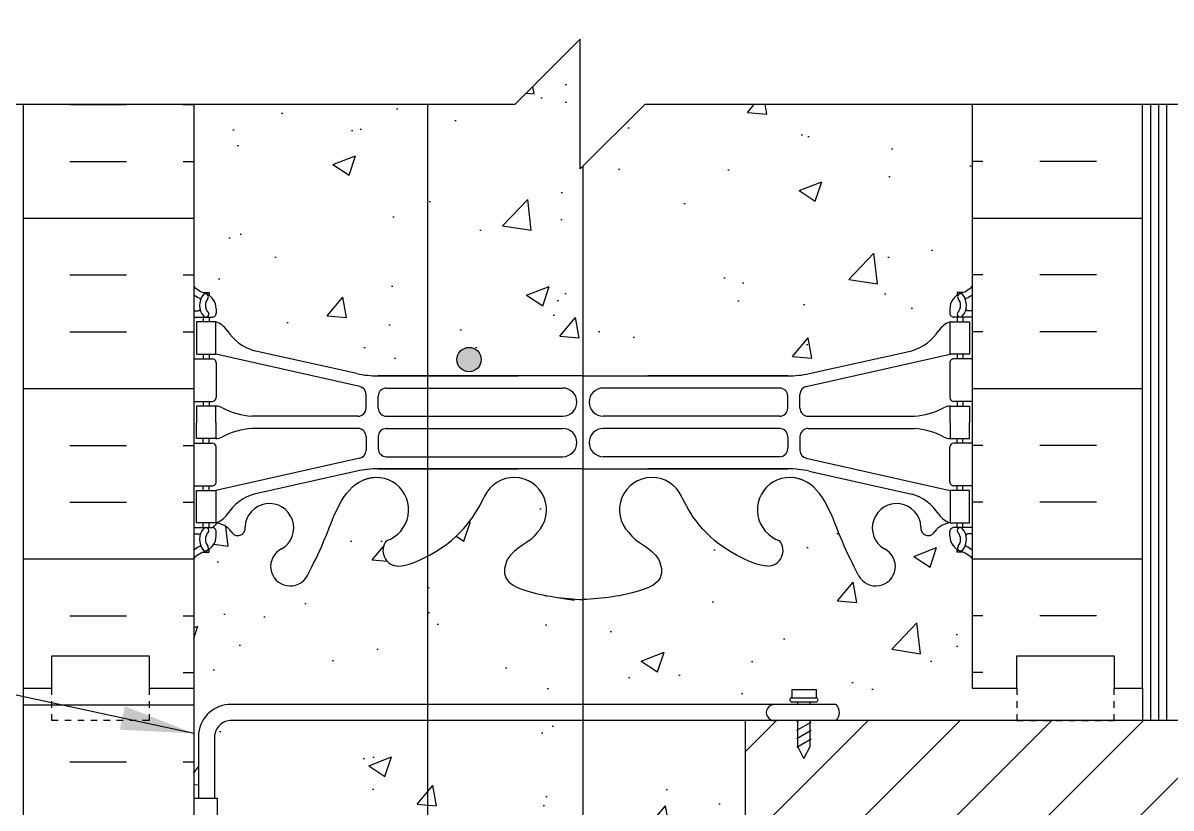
# Model space of a CAD drawing. Header units: inches. Extents: x 75 to 207, y 121 to 194.
# Drawn here: x 171.52 to 189.22, y 165.72 to 177.81 of the extents above; entities that cross this region are included whole.
import ezdxf

# ---------------------------------------------------------------- set-up
doc = ezdxf.new("R2010")
doc.units = ezdxf.units.IN
doc.header["$LTSCALE"] = 0.5
doc.header["$MEASUREMENT"] = 0
doc.linetypes.add('DASHED2', pattern=[0.375, 0.25, -0.125])
for name, color, linetype in [('HATCH', 12, 'Continuous'), ('line25', 2, 'Continuous'), ('LINE3', 3, 'Continuous'), ('LINE50', 5, 'Continuous'), ('LINE9', 9, 'Continuous'), ('TEXT', 4, 'Continuous'), ('Web_Edge', 9, 'Continuous')]:
    doc.layers.add(name, color=color, linetype=linetype)
doc.styles.add('DIM', font='romans.shx', dxfattribs={"width": 0.7})
doc.dimstyles.new('ext_12', dxfattribs={"dimscale": 12, "dimtxt": 0.09375, "dimasz": 0.09375, "dimexe": 0.09375, "dimexo": 0.0625, "dimgap": 0.0625, "dimtad": 1, "dimdec": 1, "dimzin": 3, "dimdsep": 46, "dimlunit": 4, "dimtxsty": 'DIM', "dimcen": 0.09, "dimdle": 0.09375, "dimclrt": 4, "dimadec": 0, "dimazin": 0, "dimtfac": 1, "dimtdec": 1, "dimtmove": 2, "dimatfit": 3, "dimfxl": 1, "dimfrac": 2, "dimtolj": 1, "dimtzin": 0, "dimarcsym": 0})
pattern_1 = [(49.99999999999999, (0, 0), (3.586300913003767, -0.3137606749129755), [0.375, -4.125]), (355, (0, 0), (-0.693756668065, 3.760960668500059), [0.3, -3.3]), (100.45144446, (0.298858405, -0.02614672), (2.89254423363556, 3.447199954843147), [0.3187009599999999, -3.505710559999999]), (46.18420000000001, (0, 1), (5.336206653357862, -0.8275964039653827), [0.5625, -6.1875]), (96.63563549, (0.444683725, 0.931033465), (4.673309728371142, 4.870593003872752), [0.47805171, -5.258568799999999]), (351.1841639899999, (0, 1), (4.673309725273866, 4.870593001349951), [0.45, -4.950000005]), (21, (0.5, 0.75), (2.984535260592308, -2.013094453326694), [0.375, -4.125]), (326.0000000000001, (0.5, 0.75), (1.216576659607909, 3.625750225234265), [0.3, -3.3]), (71.45144474, (0.74871127, 0.58224213), (4.201111883649856, 1.612655764031769), [0.31870095, -3.50571056]), (37.50000000000001, (0, 0), (0.06079927658645334, 1.664469269156557), [0, -3.26, 0, -3.35, 0, -3.3125]), (7.499999999999999, (0, 0), (1.315347687210743, 1.972058559411801), [0, -1.91, 0, -3.185, 0, -1.2625]), (327.5, (-1.115, 0), (2.669112180862045, -0.1127743586718988), [0, -1.25, 0, -3.9, 0, -5.175]), (317.5, (-1.615, 0), (2.915930846711931, 0.5005249116615886), [0, -1.625, 0, -2.59, 0, -3.675])]

msp = doc.modelspace()

# ---------------------------------------------------------------- hatches: boundary and pattern name
at = {"layer": 'HATCH'}
h = msp.add_hatch(dxfattribs=at)
h.set_pattern_fill('AR-CONC', color=256, scale=0.5)
h.set_pattern_definition(pattern_1)
h.paths.add_polyline_path([(186.1557117864341, 176.5625931271506), (181.1116768626965, 176.5625931271506), (180.1116768626965, 175.5625931271506), (180.1116768626965, 177.5625931271506), (179.1116768626965, 176.5625931271506), (174.1557117864341, 176.5625931271506), (174.1557117864341, 173.7549149354606, 0.08841615068712216), (174.3017147832945, 173.6576032430056), (174.391714783295, 173.6576032430125), (174.3917147832977, 173.6158771830883, -0.2490694201800401), (174.5017147833137, 173.4087540313187), (174.5017147833173, 173.3412540313088, -0.4142135623889389), (174.4392147833173, 173.2787540313054), (174.3917147833195, 173.2787540313054), (174.391714783324, 173.2087540313054), (174.4967147833087, 173.2087540313054, -0.1686720397607585), (174.6826958392047, 173.0591710823556, 0.1744501189767969), (175.0901288831846, 172.7633639973497), (176.6709244591714, 172.4104047846498, 0.05497433642748514), (176.9977949177765, 172.3743568683231), (180.1557117864341, 172.374356868323), (183.3136286550917, 172.3743568683231, 0.05497433642748694), (183.6404991136969, 172.4104047846498), (185.2212946896836, 172.7633639973497, 0.1744501189772202), (185.6287277336641, 173.0591710823566, -0.1686720397599204), (185.8147087895596, 173.2087540313054), (185.9197087895442, 173.2087540313054), (185.9197087895488, 173.2787540313054), (185.8722087895509, 173.2787540313054, -0.4142135623889389), (185.8097087895509, 173.3412540313088), (185.8097087895545, 173.4087540313189, -0.2490694201797435), (185.9197087895705, 173.6158771830883), (185.9197087895733, 173.6576032430125), (186.0097087895738, 173.6576032430056, 0.08841615068700273), (186.1557117864341, 173.7549149354604)])
h.paths.add_polyline_path([(182.6557117864341, 167.0625931271507), (174.7247802130131, 167.0625931271507, 0.3667450765850801), (174.4814486941575, 166.8516175954835), (174.4814486941559, 165.8675931271445), (174.5206643806755, 165.8675931271445), (174.5206643806755, 164.6675931271444), (174.1557117864341, 164.6675931271445), (174.1557117864341, 163.9175931271445), (174.5206643806755, 163.9175931271445), (174.5206643806755, 162.7175931271444), (174.1557117864341, 162.7175931271445), (174.1557117864341, 161.9675931271444), (174.5206643806755, 161.9675931271444), (174.5206643806755, 160.7675931271444), (174.1557117864341, 160.7675931271444), (174.1557117864341, 160.0175931271445), (174.5206643806755, 160.0175931271445), (174.5206643806755, 158.9375931271445), (174.1557117864341, 158.9375931271445), (174.1557117864341, 158.8291331118071, -0.4988713229757693), (174.2759967161834, 158.8151027121667, -0.5205670500005186), (174.4795668970407, 158.8151027121668, -0.5205670499996377), (174.6865001883193, 158.8151027121667, -0.5205670500002602), (174.8244555670414, 158.8151027121667, -0.5205670500006551), (174.9628934945246, 158.8151027121669, -0.5205670499996923), (175.36110670416, 158.8151027121667, -0.5205670500010662), (175.5213785123085, 158.815102712167, -0.5205670499993547), (175.7425130663147, 158.8151027121667, -0.5205670500001396), (176.0230582559855, 158.8151027121668, -0.5205670499998876), (176.2097039653114, 158.8151027121668, -0.5205670500000141), (176.4369246153472, 158.8151027121668, -0.5071244707114468), (176.655711786434, 158.8151027121667, -0.5071244707118763), (176.874498957521, 158.8151027121668, -0.5205670500000265), (177.1017196075568, 158.8151027121668, -0.5205670499995063), (177.2883653168826, 158.8151027121667, -0.520567050000357), (177.5689105065534, 158.8151027121668, -0.5205670499996035), (177.7900450605597, 158.8151027121667, -0.5205670500006979), (177.9503168687081, 158.8151027121669, -0.5205670499998579), (178.3485300783437, 158.8151027121668, -0.5205670500002035), (178.4869680058268, 158.8151027121668, -0.5205670499994733), (178.6249233845487, 158.8151027121667, -0.08692797627924682), (178.6557117864339, 158.8459597198479, -0.0869279762796055), (178.6865001883193, 158.8151027121667, -0.5205670500000887), (178.8244555670414, 158.8151027121668, -0.520567050000621), (178.9628934945246, 158.8151027121669, -0.5205670499997208), (179.3611067041601, 158.8151027121667, -0.5205670500010003), (179.5213785123085, 158.815102712167, -0.5205670499991597), (179.7425130663147, 158.8151027121667, -0.5205670500001546), (180.0230582559854, 158.8151027121667, -0.5205670500001337), (180.2097039653114, 158.8151027121668, -0.5205670499998996), (180.4369246153472, 158.8151027121667, -0.5071244707117144), (180.6557117864341, 158.8151027121668, -0.5071244707117998), (180.874498957521, 158.8151027121668, -0.5205670499997977), (181.1017196075567, 158.8151027121667, -0.5205670499998898), (181.2883653168826, 158.8151027121667, -0.5205670500003062), (181.5689105065534, 158.8151027121668, -0.5205670499996118), (181.7900450605597, 158.8151027121667, -0.5205670500006262), (181.9503168687081, 158.8151027121669, -0.5205670499998715), (182.3485300783437, 158.8151027121668, -0.5205670500002443), (182.4869680058268, 158.8151027121668, -0.5205670499999943), (182.6249233845488, 158.8151027121668, -0.0869279762790422), (182.6557117864341, 158.8459597198478), (182.6557117864341, 159.0651027121668)])
h.paths.add_polyline_path([(186.1557117864341, 165.5651027121668), (182.6557117864341, 165.5651027121668), (182.6557117864341, 160.5651027121668), (186.1557117864341, 160.5651027121668)])
h.paths.add_polyline_path([(186.1557117864341, 181.4952713188407, 0.08841615068700352), (186.0097087895738, 181.5925830112955), (185.9197087895733, 181.5925830112887), (185.9197087895705, 181.6343090712128, -0.2490694201797328), (185.8097087895545, 181.8414322229823), (185.8097087895509, 181.9089322229923, -0.4142135623889407), (185.8722087895509, 181.9714322229957), (185.9197087895488, 181.9714322229957), (185.9197087895442, 182.0414322229957), (185.8147087895596, 182.0414322229957, -0.1555286049743461), (185.6390158445135, 182.1754774059243, 0.180914148681859), (185.2212946896836, 182.4868222569515), (183.6404991136969, 182.8397814696513, 0.05497433642748613), (183.3136286550917, 182.8758293859781), (180.1557117864341, 182.8758293859781), (176.9977949177765, 182.8758293859781, 0.05497433642748491), (176.6709244591714, 182.8397814696513), (175.0901288831846, 182.4868222569515, 0.1809141486821696), (174.6724077283542, 182.1754774059235, -0.1555286049736931), (174.4967147833087, 182.0414322229957), (174.391714783324, 182.0414322229957), (174.3917147833195, 181.9714322229957), (174.4392147833173, 181.9714322229957, -0.4142135623886869), (174.5017147833173, 181.9089322229924), (174.5017147833137, 181.8414322229825, -0.2490694201800394), (174.3917147832977, 181.6343090712128), (174.391714783295, 181.5925830112887), (174.3017147832945, 181.5925830112955, 0.08841615068712216), (174.1557117864341, 181.4952713188405), (174.1557117864341, 179.0625931271507), (179.1116768626965, 179.0625931271507), (180.1116768626965, 180.0625931271507), (180.1116768626965, 178.0625931271507), (181.1116768626965, 179.0625931271507), (186.1557117864341, 179.0625931271507)])
h = msp.add_hatch(dxfattribs=at)
h.set_pattern_fill('INSUL', color=256, scale=7, style=0)
h.set_pattern_definition([(0, (-2752.00586992505, -229.4469209355609), (0, 2.625), []), (0, (-2752.00586992505, -228.5719209355609), (0, 2.625), [0.875, -0.875]), (0, (-2752.00586992505, -227.6969209355609), (0, 2.625), [0.875, -0.875])])
h.paths.add_polyline_path([(174.1557117864341, 176.5625931271506), (171.5307117864341, 176.5625931271507), (171.5307117864341, 167.5625931271507), (171.9682117864341, 167.5625931271507), (171.9682117864341, 168.0625931271507), (173.4682117864341, 168.0625931271507), (173.4682117864341, 167.5625931271507), (174.1557117864341, 167.5625931271507)])
h = msp.add_hatch(dxfattribs=at)
h.set_pattern_fill('INSUL', color=256, scale=7, style=0)
h.set_pattern_definition([(180, (3112.317293497918, -229.4469209355609), (0, 2.625), []), (180, (3112.317293497918, -228.5719209355609), (0, 2.625), [0.875, -0.875]), (180, (3112.317293497918, -227.6969209355609), (0, 2.625), [0.875, -0.875])])
h.paths.add_polyline_path([(188.7807117864341, 176.5625931271507), (186.1557117864341, 176.5625931271507), (186.1557117864341, 167.5625931271507), (186.8432117864341, 167.5625931271507), (186.8432117864341, 168.0625931271507), (188.3432117864341, 168.0625931271507), (188.3432117864341, 167.5625931271507), (188.7807117864341, 167.5625931271507)])
h = msp.add_hatch(dxfattribs=at)
h.set_pattern_fill('AR-CONC', color=256, scale=0.5)
h.set_pattern_definition(pattern_1)
edge = h.paths.add_edge_path()
edge.add_arc((185.8097087895445, 169.2016472501227), 0.5000000000000007, 46.21088882963746, 66.42182151813935)
edge.add_line((186.0097087895738, 169.6599048196055), (185.9197087895733, 169.6599048195986))
edge.add_line((185.9197087895733, 169.6599048195986), (185.9197087895705, 169.7016308795228))
edge.add_arc((186.0597087895546, 169.9087540313057), 0.2500000000000207, 180.0000000030875, 235.9442022618502, ccw=False)
edge.add_line((185.8097087895545, 169.9087540312923), (185.8097087895509, 169.9762540313023))
edge.add_arc((185.8722087895509, 169.9762540313057), 0.06250000000000357, 89.99999999997402, 180.0000000031006, ccw=False)
edge.add_line((185.8722087895509, 170.0387540313057), (185.9197087895488, 170.0387540313057))
edge.add_line((185.9197087895488, 170.0387540313057), (185.9197087895442, 170.1087540313057))
edge.add_line((185.9197087895442, 170.1087540313057), (185.8147087895587, 170.1087540313057))
edge.add_arc((185.8522444716282, 169.7592026819732), 0.3515609097278026, 96.12907536970158, 141.5331406383023)
edge.add_arc((185.4750180456465, 170.0275018029149), 0.1133920476497554, 167.815572305131, 334.05694405524616, ccw=False)
edge.add_arc((184.9896684706672, 170.0323069146274), 0.3749999999999988, 2.92370731510168, 239.8675290209371)
edge.add_arc((184.6697049191957, 169.4386159573647), 0.29984379888323, -152.40303141637025, 63.942515027820605, ccw=False)
edge.add_spline(control_points=[(184.4039749219685, 169.2997135732874), (184.3179698646263, 169.4663277583386), (184.0649641842443, 169.9564656240975), (183.8705786089553, 170.63734923771), (183.5448737111278, 170.7678651988496)], knot_values=[0, 0, 0, 0, 0.5792108788750416, 1.703895643152458, 1.703895643152458, 1.703895643152458, 1.703895643153065], degree=3, periodic=0)
edge.add_spline(control_points=[(183.5448737111277, 170.7678651988497), (183.4952295302249, 170.7877585379696), (183.4409993956125, 170.8002428728062), (183.3842455482756, 170.8086499317756)], knot_values=[1.703895643152458, 1.703895643152458, 1.703895643152458, 1.703895643153065, 1.875320924960458, 1.875320924960458, 1.875320924960458, 1.875320924960458], degree=3, periodic=0)
edge.add_arc((183.3432117864341, 170.3103365460541), 0.5000000000000043, 85.29258300208703, 251.7936654899896)
edge.add_arc((182.996878688308, 169.6855876952831), 0.2420270174843601, -90, 38.232708347058576, ccw=False)
edge.add_spline(control_points=[(182.996878688308, 169.4435606777988), (182.8759041269077, 169.4415818907756), (182.0565848828859, 169.7929967968782), (181.8114950231916, 170.2402287764147), (181.6720309934754, 170.5202130033343)], knot_values=[0.038125052948749, 0.038125052948749, 0.038125052948749, 0.038125052948749, 0.3206625196127232, 1.237397781296024, 1.237397781296024, 1.237397781296024, 1.237397781296024], degree=3, periodic=0)
edge.add_arc((181.2182117864341, 170.3103365460541), 0.4999999999999994, 24.81898893860657, 224.1875067117507)
edge.add_spline(control_points=[(180.8596804830492, 169.9618321637387), (180.9673088562498, 169.7988637368695), (181.3272921677034, 169.7081988355843), (181.4039594142892, 169.2126333406376), (180.855799999933, 168.9767806521565), (180.4520064265394, 168.9483008241483), (180.1557117864341, 168.9274029670599)], knot_values=[0.2294066276059699, 0.2294066276059699, 0.2294066276059699, 0.2294066276059699, 0.8444317149509691, 1.128849112252439, 1.464330773214601, 2.389004302115073, 2.389004302115073, 2.389004302115073, 2.389004302115073], degree=3, periodic=0)
edge.add_spline(control_points=[(180.1557117864341, 168.9274029670599), (179.8594171463288, 168.9483008241483), (179.4556235729353, 168.9767806521565), (178.907464158579, 169.2126333406376), (178.9841314051648, 169.7081988355843), (179.3441147166184, 169.7988637368695), (179.4517430898191, 169.9618321637387)], knot_values=[0.2294066276059699, 0.2294066276059699, 0.2294066276059699, 0.2294066276059699, 1.154080156506442, 1.489561817468604, 1.773979214770074, 2.389004302115073, 2.389004302115073, 2.389004302115073, 2.389004302115073], degree=3, periodic=0)
edge.add_arc((179.0932117864341, 170.3103365460541), 0.4999999999999995, 315.8124932882492, 515.1810110613002)
edge.add_spline(control_points=[(178.6393925793928, 170.5202130033343), (178.4999285496767, 170.2402287764147), (178.2548386899824, 169.7929967968782), (177.4355194459606, 169.4415818907756), (177.3145448845602, 169.4435606777988)], knot_values=[0.03812505294874891, 0.03812505294874891, 0.03812505294874891, 0.03812505294874891, 0.9548603146320483, 1.237397781296023, 1.237397781296023, 1.237397781296023, 1.237397781296023], degree=3, periodic=0)
edge.add_arc((177.3145448845602, 169.6855876952831), 0.2420270174843636, 141.7672916529414, 270, ccw=False)
edge.add_arc((176.9682117864341, 170.3103365460541), 0.5000000000000043, 288.2063345100104, 454.707416997913)
edge.add_spline(control_points=[(176.9271780245927, 170.8086499317756), (176.8704241772557, 170.8002428728062), (176.8161940426434, 170.7877585379696), (176.7665498617407, 170.7678651988497)], knot_values=[1.703895643152458, 1.703895643152458, 1.703895643152458, 1.703895643152458, 1.875320924959852, 1.875320924960458, 1.875320924960458, 1.875320924960458], degree=3, periodic=0)
edge.add_spline(control_points=[(176.7665498617405, 170.7678651988496), (176.440844963913, 170.63734923771), (176.2464593886239, 169.9564656240975), (175.993453708242, 169.4663277583386), (175.9074486508998, 169.2997135732874)], knot_values=[0, 6.064038160502605e-13, 6.064038160502605e-13, 6.064038160502605e-13, 1.124684764278023, 1.703895643153065, 1.703895643153065, 1.703895643153065, 1.703895643153065], degree=3, periodic=0)
edge.add_arc((175.6417186536726, 169.4386159573647), 0.29984379888323, 116.0574849721965, 333.03103832100624, ccw=False)
edge.add_arc((175.3217551022011, 170.0323069146274), 0.3749999999999987, 300.1324709790495, 537.0762926849027)
edge.add_arc((174.8364055272217, 170.0275018029149), 0.1133920476497555, -154.05694405527822, 12.184427694868987, ccw=False)
edge.add_arc((174.4591791012401, 169.7592026819732), 0.3515609097278026, 38.46685936170421, 83.87092463029843)
edge.add_line((174.4967147833096, 170.1087540313057), (174.391714783324, 170.1087540313057))
edge.add_line((174.391714783324, 170.1087540313057), (174.3917147833195, 170.0387540313057))
edge.add_line((174.3917147833195, 170.0387540313057), (174.4392147833173, 170.0387540313057))
edge.add_arc((174.4392147833173, 169.9762540313057), 0.06250000000000357, -3.048512553505134e-09, 90.00000000002609, ccw=False)
edge.add_line((174.5017147833173, 169.9762540313024), (174.5017147833137, 169.9087540312925))
edge.add_arc((174.2517147833137, 169.9087540313057), 0.2500000000000007, 304.05579773812997, 359.99999999696456, ccw=False)
edge.add_line((174.3917147832977, 169.7016308795228), (174.391714783295, 169.6599048195986))
edge.add_line((174.391714783295, 169.6599048195986), (174.3017147832945, 169.6599048196055))
edge.add_arc((174.5017147833238, 169.2016472501227), 0.5000000000000004, 113.5781784818607, 133.7891111703902)
edge.add_line((174.1557117864341, 169.5625931271505), (174.1557117864341, 167.5625931271507))
edge.add_line((174.1557117864341, 167.5625931271507), (174.1557117864341, 165.8675931271445))
edge.add_line((174.1557117864341, 165.8675931271445), (174.2316772077803, 165.8675931271445))
edge.add_line((174.2316772077803, 165.8675931271445), (174.2316512090952, 166.8693488522507))
edge.add_arc((174.7275870932066, 166.8135431376997), 0.4990658062078709, 90.4561614588759, 173.5797384080172, ccw=False)
edge.add_line((174.7236138130948, 167.3125931271507), (183.4669624515863, 167.3125931271507))
edge.add_line((183.4669624515863, 167.3125931271507), (183.4669624515863, 167.3526331316597))
edge.add_line((183.4669624515863, 167.3526331316597), (183.3732124515863, 167.3526331316597))
edge.add_arc((183.3732124515862, 167.3838831316597), 0.03125, 90.00000000020839, 270.00000000020844, ccw=False)
edge.add_line((183.3732124515861, 167.4151331316597), (183.3732124515861, 167.5401331316597))
edge.add_line((183.3732124515861, 167.5401331316597), (183.7482124515863, 167.5401331316597))
edge.add_line((183.7482124515863, 167.5401331316597), (183.7482124515861, 167.4151331316597))
edge.add_arc((183.7482124515861, 167.3838831316597), 0.03125, -90, 90, ccw=False)
edge.add_line((183.7482124515861, 167.3526331316597), (183.6544624515863, 167.3526331316597))
edge.add_line((183.6544624515863, 167.3526331316597), (183.6544624515861, 167.3125931271507))
edge.add_line((183.6544624515861, 167.3125931271507), (184.0572764194518, 167.3125931271507))
edge.add_arc((183.9204682994317, 167.1866041450777), 0.1859830242447509, -40.79035274893948, 42.64251175022599, ccw=False)
edge.add_line((184.0612769891772, 167.0651027121668), (186.8432117864341, 167.0651027121668))
edge.add_line((186.8432117864341, 167.0651027121668), (186.8432117864341, 167.5625931271507))
edge.add_line((186.8432117864341, 167.5625931271507), (186.1557117864341, 167.5625931271507))
edge.add_line((186.1557117864341, 167.5625931271507), (186.1557117864341, 169.5625931271507))
h = msp.add_hatch(dxfattribs=at)
h.set_pattern_fill('INSUL', color=256, scale=7, style=0)
h.set_pattern_definition([(0, (-2752.00586992505, -247.446920935561), (0, 2.625), []), (0, (-2752.00586992505, -246.571920935561), (0, 2.625), [0.875, -0.875]), (0, (-2752.00586992505, -245.696920935561), (0, 2.625), [0.875, -0.875])])
h.paths.add_polyline_path([(171.5307117864341, 149.5625931271507), (171.9682117864341, 149.5625931271507), (171.9682117864341, 150.0625931271507), (173.4682117864341, 150.0625931271507), (173.4682117864341, 149.5625931271507), (174.1557117864341, 149.5625931271507), (174.1557117864341, 167.5625931271507), (173.4682117864341, 167.5625931271507), (173.4682117864341, 168.0625931271507), (171.9682117864341, 168.0625931271507), (171.9682117864341, 167.5625931271507), (171.5307117864341, 167.5625931271507)])
h = msp.add_hatch(dxfattribs=at)
h.set_pattern_fill('ANSI31', color=256, scale=8, style=0)
h.set_pattern_definition([(45, (81.97757166339785, 12.16398284268392), (-0.7071067811865475, 0.7071067811865476), [])])
h.paths.add_polyline_path([(205.1292152594237, 165.5651027121667), (206.090369811663, 166.526257264406), (206.090369811663, 167.0651027121667), (182.6557117864341, 167.0651027121668), (182.6557117864341, 165.5651027121668)])
at = {"layer": 'LINE3'}
h = msp.add_hatch(color=256, dxfattribs=at)
h.paths.add_polyline_path([(178.5841073302634, 172.6606911530089, 0.8313954898624936), (178.2154106586406, 172.6606911530089)])
h.paths.add_polyline_path([(178.587258994452, 172.6264575279662, 0.04593457776007547), (178.5841073302634, 172.6606911530089), (178.2154106586406, 172.6606911530089, 0.04593457776007547), (178.212258994452, 172.6264575279662, 1)])

# ---------------------------------------------------------------- linework, layer by layer
at = {"layer": 'HATCH'}
for p, q in [((188.9057117864323, 167.0625931271507), (188.9057117864323, 176.5625931271506)), ((189.0307117864341, 167.0625931271507), (189.0307117864341, 176.5625931271506)), ((189.1557117864341, 167.0625931271507), (189.1557117864341, 176.5625931271506))]:
    msp.add_line(p, q, dxfattribs=at)
at = {"layer": 'line25'}
for p, q in [((174.1557117864341, 176.5625931271506), (174.1557117864341, 167.5625931271507)), ((186.1557117864341, 176.5625931271506), (186.1557117864341, 167.5625931271507)), ((174.1557117864341, 167.5625931271507), (174.1557117864341, 140.5651027121667)), ((188.7807117864341, 167.5625931271507), (188.7807117864341, 167.0625931271507)), ((174.1557117864336, 165.8675931271445), (174.5206643806755, 165.8675931271445)), ((174.5206643806755, 164.6675931271445), (174.5206643806755, 165.8675931271445))]:
    msp.add_line(p, q, dxfattribs=at)
msp.add_lwpolyline([(206.090369811663, 167.0651027121667), (182.6557117864341, 167.0651027121668), (182.6557117864341, 159.0651027121668)], dxfattribs=at)
at = {"layer": 'LINE3'}
for p, q in [((177.7602829217413, 176.5625931271506), (177.7602829217412, 141.0651027121667)), ((180.1557076725531, 158.8566806530369), (180.1557076725531, 175.6066239370072))]:
    msp.add_line(p, q, dxfattribs=at)
msp.add_circle((178.399758994452, 172.6264575279662), 0.1875, dxfattribs=at)
at = {"layer": 'LINE50'}
for p, q in [((171.5307117864341, 167.5625931271507), (171.5307117864341, 176.5625931271506)), ((171.5307117864341, 149.5625931271507), (171.5307117864341, 167.5625931271507)), ((183.5877983578022, 167.5625931271506), (183.5877983578022, 167.5625931271506))]:
    msp.add_line(p, q, dxfattribs=at)
for points in [[(186.1557117864341, 167.5625931271507), (186.8432117864341, 167.5625931271507), (186.8432117864341, 168.0625931271507), (188.3432117864341, 168.0625931271507), (188.3432117864341, 167.5625931271507), (188.7807117864341, 167.5625931271507), (188.7807117864341, 176.5625931271507)], [(171.5307117864341, 167.5625931271507), (171.9682117864341, 167.5625931271507), (171.9682117864341, 168.0625931271507), (173.4682117864341, 168.0625931271507), (173.4682117864341, 167.5625931271507), (174.1557117864341, 167.5625931271507)]]:
    msp.add_lwpolyline(points, dxfattribs=at)
at = {"layer": 'LINE9'}
for p, q in [((179.1116768626965, 176.5625931271506), (180.1116768626965, 177.5625931271506)), ((180.1116768626965, 175.5625931271506), (180.1116768626965, 177.5625931271506)), ((170.218211786434, 176.5625931271506), (179.1116768626965, 176.5625931271506)), ((181.1116768626965, 176.5625931271506), (180.1116768626965, 175.5625931271506)), ((181.1116768626965, 176.5625931271506), (190.005141938959, 176.5625931271506)), ((183.3732124515861, 167.5401331316597), (183.3732124515861, 167.4151331316597)), ((183.3732124515861, 167.5401331316597), (183.7482124515863, 167.5401331316597)), ((183.3732124515863, 167.4151331316597), (183.7482124515861, 167.4151331316597)), ((183.7482124515863, 167.5401331316597), (183.7482124515861, 167.4151331316597)), ((184.0572764194518, 167.3125931271507), (174.7236138130983, 167.3125931271507)), ((183.3732124515861, 167.3526331316597), (183.7482124515861, 167.3526331316597)), ((183.3732124515863, 167.3526331316597), (183.7482124515861, 167.3526331316597)), ((183.4669624515863, 167.3125931271507), (183.4669624515863, 167.3526331316597)), ((183.6544624515861, 167.3125931271507), (183.6544624515863, 167.3526331316597)), ((184.0590718806984, 167.0625931271507), (174.7247802130072, 167.0625931271507)), ((183.4529591238515, 167.047697927729), (183.4787583660388, 167.0625931271507)), ((183.4529591238515, 166.9144699525218), (183.671395654283, 167.0405843421672)), ((183.4669624515863, 166.6648071114947), (183.4669624515863, 167.0625931271507)), ((183.6544624515863, 166.6648071114947), (183.6544624515863, 167.0625931271507)), ((174.2316512090952, 166.869348852251), (174.2316772077803, 165.8675931271445)), ((174.4814486941559, 165.8675931271445), (174.4814486941575, 166.8516175954838)), ((183.4529591238515, 166.7894699525219), (183.671395654283, 166.9155843421673)), ((183.4529591238515, 166.6567222864575), (183.671395654283, 166.7828366761029)), ((183.5607124515863, 166.4773071114947), (183.4669624515863, 166.6648071114947)), ((183.5607124515863, 166.4773071114947), (183.6544624515863, 166.6648071114947))]:
    msp.add_line(p, q, dxfattribs=at)
at = {"layer": 'LINE9', "linetype": 'DASHED2', "ltscale": 0.15}
for points in [[(173.4682117864341, 167.5625931271507), (173.4682117864341, 167.5625931271507), (173.4682117864341, 167.0625931271507), (171.9682117864341, 167.0625931271507), (171.9682117864341, 167.5625931271507), (171.9682117864341, 167.5625931271507)], [(186.8432117864341, 167.5625931271507), (186.8432117864341, 167.5625931271507), (186.8432117864341, 167.0625931271507), (188.3432117864341, 167.0625931271507), (188.3432117864341, 167.5625931271507), (188.3432117864341, 167.5625931271507)]]:
    msp.add_lwpolyline(points, dxfattribs=at)
at = {"layer": 'LINE9'}
for centre, radius, start, end in [((183.3732124515863, 167.3838831316597), 0.03125, 90, 270), ((183.7482124515861, 167.3838831316597), 0.03125, 270, 90), ((174.7275870932066, 166.8135431376997), 0.4990658062078668, 89.35428393050557, 173.5797384103805), ((183.1051281428594, 167.1875931271507), 0.1250069752282904, 89.39472638956298, 270.6052736104371), ((183.9204682994317, 167.1866041450776), 0.1859830242447484, 318.1804529144624, 42.64251175023278), ((174.7275870932066, 166.8135431376997), 0.2490658062078668, 89.35428393191265, 171.2067699345053)]:
    msp.add_arc(centre, radius, start, end, dxfattribs=at)
at = {"layer": 'Web_Edge'}
for p, q in [((174.3017147832943, 173.6576032430056), (174.391714783295, 173.6576032430125)), ((174.391714783295, 173.6576032430125), (174.3917147832977, 173.6158771830883)), ((186.0097087895739, 173.6576032430056), (185.9197087895733, 173.6576032430125)), ((185.9197087895733, 173.6576032430125), (185.9197087895705, 173.6158771830883)), ((174.5017147833138, 173.4087540313245), (174.5017147833173, 173.3412540313083)), ((185.8097087895545, 173.4087540313245), (185.8097087895509, 173.3412540313083)), ((174.1557117864345, 173.3787540313054), (174.2335903197032, 173.3787540313055)), ((174.1557117864345, 173.2787540313055), (174.4392147833173, 173.2787540313054)), ((174.3017147832943, 173.2787540313054), (174.3017147832943, 173.2087540313054)), ((174.3917147833195, 173.2787540313054), (174.391714783324, 173.2087540313054)), ((186.1557117864337, 173.2787540313055), (185.8722087895509, 173.2787540313054)), ((185.9197087895488, 173.2787540313054), (185.9197087895442, 173.2087540313054)), ((186.0097087895739, 173.2787540313054), (186.0097087895739, 173.2087540313054)), ((186.1557117864337, 173.3787540313054), (186.0778332531651, 173.3787540313055)), ((174.3017147832943, 172.7087540313054), (174.3017147832943, 172.6387540313055)), ((174.3917147833577, 172.7087540313054), (174.3917147833622, 172.6387540313055)), ((176.71427807474, 172.2121241818516), (174.4967147833096, 172.7087540313054)), ((176.6709244591712, 172.4104047846498), (175.0901288831847, 172.7633639973496)), ((183.5971454981282, 172.2121241818516), (185.8147087895588, 172.7087540313054)), ((183.640499113697, 172.4104047846498), (185.2212946896835, 172.7633639973496)), ((185.9197087895105, 172.7087540313054), (185.919708789506, 172.6387540313055)), ((186.0097087895739, 172.7087540313054), (186.0097087895739, 172.6387540313055)), ((174.1557117864345, 172.6387540313054), (174.4392147833173, 172.6387540313055)), ((174.5017147833173, 172.5762540313056), (174.5017147833173, 172.0412540313055)), ((185.8097087895509, 172.5762540313056), (185.8097087895509, 172.0412540313055)), ((186.1557117864337, 172.6387540313054), (185.8722087895509, 172.6387540313055)), ((176.9977949177765, 172.3743568683231), (179.1557159003169, 172.374356868323)), ((180.1557117864341, 172.374356868323), (176.9977949177765, 172.3743568683229)), ((180.1557117864341, 172.374356868323), (183.3136286550917, 172.3743568683229)), ((183.3136286550917, 172.3743568683231), (181.1557076725513, 172.374356868323)), ((177.1244605369849, 172.1877233532715), (179.8437416144681, 172.1877233532716)), ((183.1869630358835, 172.1877233532715), (180.4676819584001, 172.1877233532716)), ((176.8119606269853, 171.877857818323), (176.8119606269857, 172.0901456712516)), ((176.9994605369839, 171.8787250532713), (176.9994605369849, 172.0627233532715)), ((183.3119630358843, 171.8787250532713), (183.3119630358834, 172.0627233532715)), ((183.499462945883, 171.877857818323), (183.4994629458825, 172.0901456712516)), ((174.1557117864345, 171.9787540313054), (174.4392147833173, 171.9787540313055)), ((174.3017147832939, 171.9787540313056), (174.3017147832939, 171.9087540313056)), ((174.391714783405, 171.9787540313055), (174.3917147834095, 171.9087540313056)), ((186.1557117864337, 171.9787540313054), (185.8722087895509, 171.9787540313055)), ((185.9197087894633, 171.9787540313055), (185.9197087894587, 171.9087540313056)), ((186.0097087895744, 171.9787540313056), (186.0097087895744, 171.9087540313056)), ((176.6869606269853, 171.752857818323), (175.0494388831862, 171.752857818323)), ((177.1244605369839, 171.7537250532716), (179.8437416144681, 171.7537250532717)), ((183.1869630358843, 171.7537250532716), (180.4676819584001, 171.7537250532717)), ((183.624462945883, 171.752857818323), (185.261984689682, 171.752857818323)), ((176.6869606269853, 171.5646502442882), (175.0494388831862, 171.5646502442882)), ((177.1244605369839, 171.5637830093396), (179.8437416144681, 171.5637830093395)), ((183.1869630358843, 171.5637830093396), (180.4676819584001, 171.5637830093395)), ((183.624462945883, 171.5646502442882), (185.261984689682, 171.5646502442882)), ((174.1557117864345, 171.3387540313057), (174.4392147833173, 171.3387540313056)), ((174.3017147832939, 171.3387540313056), (174.3017147832939, 171.4087540313056)), ((174.391714783405, 171.3387540313056), (174.3917147834095, 171.4087540313056)), ((174.5017147833173, 170.7412540313056), (174.5017147833173, 171.2762540313056)), ((176.8119606269853, 171.4396502442882), (176.8119606269857, 171.2273623913595)), ((176.9994605369839, 171.4387830093398), (176.9994605369849, 171.2547847093396)), ((183.3119630358843, 171.4387830093398), (183.3119630358834, 171.2547847093396)), ((183.499462945883, 171.4396502442882), (183.4994629458825, 171.2273623913595)), ((185.8097087895509, 170.7412540313056), (185.8097087895509, 171.2762540313056)), ((186.1557117864337, 171.3387540313057), (185.8722087895509, 171.3387540313056)), ((185.9197087894633, 171.3387540313056), (185.9197087894587, 171.4087540313056)), ((186.0097087895744, 171.3387540313056), (186.0097087895744, 171.4087540313056)), ((176.71427807474, 171.1053838807595), (174.4967147833096, 170.6087540313057)), ((177.1244605369849, 171.1297847093396), (179.8437416144681, 171.1297847093395)), ((183.1869630358835, 171.1297847093396), (180.4676819584001, 171.1297847093395)), ((183.5971454981282, 171.1053838807595), (185.8147087895588, 170.6087540313057)), ((176.9977949177765, 170.943151194288), (179.1557159003169, 170.9431511942881)), ((180.1557117864341, 170.9431511942881), (176.9977949177765, 170.9431511942882)), ((180.1557117864341, 170.9431511942881), (183.3136286550917, 170.9431511942882)), ((183.3136286550917, 170.943151194288), (181.1557076725513, 170.9431511942881)), ((176.6709244591712, 170.9071032779613), (175.0901288831847, 170.5541440652615)), ((183.640499113697, 170.9071032779613), (185.2212946896835, 170.5541440652615)), ((174.1557117864345, 170.6787540313057), (174.4392147833173, 170.6787540313056)), ((174.3017147832943, 170.6087540313057), (174.3017147832943, 170.6787540313057)), ((174.3917147833577, 170.6087540313057), (174.3917147833622, 170.6787540313056)), ((186.1557117864337, 170.6787540313057), (185.8722087895509, 170.6787540313056)), ((185.9197087895105, 170.6087540313057), (185.919708789506, 170.6787540313056)), ((186.0097087895739, 170.6087540313057), (186.0097087895739, 170.6787540313057)), ((174.1557117864345, 170.0387540313056), (174.4392147833173, 170.0387540313057)), ((174.3017147832943, 170.0387540313058), (174.3017147832943, 170.1087540313057)), ((174.3917147833195, 170.0387540313058), (174.391714783324, 170.1087540313057)), ((186.1557117864337, 170.0387540313056), (185.8722087895509, 170.0387540313057)), ((185.9197087895488, 170.0387540313058), (185.9197087895442, 170.1087540313057)), ((186.0097087895739, 170.0387540313058), (186.0097087895739, 170.1087540313057)), ((174.1557117864345, 169.9387540313058), (174.2335903197032, 169.9387540313056)), ((174.5017147833138, 169.9087540312867), (174.5017147833173, 169.9762540313029)), ((185.8097087895545, 169.9087540312867), (185.8097087895509, 169.9762540313029)), ((186.1557117864337, 169.9387540313058), (186.0778332531651, 169.9387540313056)), ((174.391714783295, 169.6599048195986), (174.3917147832977, 169.7016308795228)), ((185.9197087895733, 169.6599048195986), (185.9197087895705, 169.7016308795228)), ((174.3017147832943, 169.6599048196055), (174.391714783295, 169.6599048195986)), ((186.0097087895739, 169.6599048196055), (185.9197087895733, 169.6599048195986))]:
    msp.add_line(p, q, dxfattribs=at)
for points in [[(174.1967147833093, 172.7087540313054), (174.4967147833096, 172.7087540313054), (174.4967147833096, 173.2087540313054), (174.1967147833093, 173.2087540313054)], [(186.1147087895589, 172.7087540313054), (185.8147087895588, 172.7087540313054), (185.8147087895588, 173.2087540313054), (186.1147087895589, 173.2087540313054)], [(174.1967147833093, 170.6087540313057), (174.4967147833096, 170.6087540313057), (174.4967147833096, 170.1087540313057), (174.1967147833093, 170.1087540313057)], [(186.1147087895589, 170.6087540313057), (185.8147087895588, 170.6087540313057), (185.8147087895588, 170.1087540313057), (186.1147087895589, 170.1087540313057)]]:
    msp.add_lwpolyline(points, close=True, dxfattribs=at)
for points in [[(174.4967147833945, 171.6587540313056), (174.4967147833945, 171.9087540313056), (174.1967147833944, 171.9087540313056), (174.1967147833944, 171.6587540313056)], [(185.8147087894737, 171.6587540313056), (185.8147087894737, 171.9087540313056), (186.1147087894739, 171.9087540313056), (186.1147087894739, 171.6587540313056)], [(174.4967147833945, 171.6587540313056), (174.4967147833945, 171.4087540313056), (174.1967147833944, 171.4087540313056), (174.1967147833944, 171.6587540313056)], [(185.8147087894737, 171.6587540313056), (185.8147087894737, 171.4087540313056), (186.1147087894739, 171.4087540313056), (186.1147087894739, 171.6587540313056)]]:
    msp.add_lwpolyline(points, dxfattribs=at)
for centre, radius, start, end in [((174.5017147833238, 174.1158608124884), 0.5000000000000028, 226.2108888296281, 250.5287793647056), ((185.8097087895445, 174.1158608124884), 0.5000000000000028, 289.4712206352945, 313.7891111703719), ((174.5017147833238, 174.1158608124884), 0.6000000000000033, 234.7832160478504, 245.0747707145219), ((174.4954221917688, 173.4633134376385), 0.2500000000000014, 140.1145119962631, 222.4608678427849), ((174.3376558207138, 173.5942101309774), 0.04500919725254076, 321.4480006459923, 139.187899202019), ((174.2517147833137, 173.4087540313054), 0.2500000000000014, 4.354459247735523e-09, 70.52877936470557), ((186.0597087895545, 173.4087540313054), 0.2500000000000014, 109.4712206352944, 179.9999999956455), ((185.9737677521544, 173.5942101309774), 0.04500919725254076, 40.81210079798102, 218.5519993540077), ((185.8160013810994, 173.4633134376385), 0.2500000000000014, 317.5391321572151, 39.88548800373687), ((185.8097087895445, 174.1158608124884), 0.6000000000000033, 294.9252292854781, 305.2167839521495), ((174.2337943155267, 173.3983364905118), 0.01958352171754361, 269.4031558122793, 15.49009993731258), ((174.2396325727646, 173.5528432037774), 0.02103171283708733, 343.4640040446183, 63.99572765968883), ((174.4954221917688, 173.4633134376385), 0.1600000000000009, 140.0000771989561, 222.460867842753), ((185.8160013810994, 173.4633134376385), 0.1600000000000009, 317.539132157247, 39.99992280104393), ((186.0717910001037, 173.5528432037774), 0.02103171283708733, 116.0042723403112, 196.5359959553817), ((186.0776292573416, 173.3983364905118), 0.01958352171754361, 164.5099000626874, 270.5968441877207), ((174.3441857822977, 173.3249207049885), 0.04500000000006074, 222.460867843022, 42.46086784271778), ((174.4392147833173, 173.3412540313054), 0.06250000000000035, 270, 2.598996619067276e-09), ((185.8722087895509, 173.3412540313054), 0.06250000000000035, 179.999999997401, 270), ((185.9672377905705, 173.3249207049885), 0.04500000000006074, 137.5391321572822, 317.539132156978), ((174.3743061321516, 172.8661501687851), 0.3638149041640676, 34.97751374817837, 70.33874127345678), ((175.2974250274697, 173.4773802201197), 0.7434990637615112, 212.7919165278144, 253.810711457501), ((185.0139985453985, 173.4773802201197), 0.7434990637615112, 286.189288542499, 327.2080834721856), ((185.9371174407167, 172.8661501687851), 0.3638149041640676, 109.6612587265432, 145.0224862518216), ((174.4392147833173, 172.5762540313056), 0.06250000000000035, 0, 90.00000000003257), ((185.8722087895509, 172.5762540313056), 0.06250000000000035, 89.99999999996743, 180), ((176.9977949177765, 173.8743568683231), 1.500000000000008, 257.4134795292131, 270), ((183.3136286550917, 173.8743568683231), 1.500000000000008, 270, 282.5865204707868), ((176.6869606269857, 172.0901456712516), 0.1250000000000007, 0, 77.3767299033965), ((177.1244605369849, 172.0627233532715), 0.1250000000000007, 90, 180), ((179.8437416144681, 171.9707242032715), 0.2169991499999651, 270, 90), ((180.4676819584001, 171.9707242032715), 0.2169991499999651, 90, 270), ((183.1869630358835, 172.0627233532715), 0.1250000000000007, 0, 90), ((183.6244629458825, 172.0901456712516), 0.1250000000000007, 102.6232700966035, 180), ((174.4392147833173, 172.0412540313055), 0.06250000000000035, 270.0000000000326, 0), ((185.8722087895509, 172.0412540313055), 0.06250000000000035, 180, 269.9999999999674), ((174.4925920283077, 171.6900703719161), 0.2187225182587982, 60.4937465885592, 88.9199536550519), ((175.1381897028087, 172.9197088342527), 1.170221347164704, 242.6365481780672, 265.6504512437277), ((176.6869606269853, 171.877857818323), 0.1250000000000007, 270, 0), ((177.1244605369839, 171.8787250532716), 0.1250000000000007, 180.0000000001107, 270), ((183.1869630358843, 171.8787250532716), 0.1250000000000007, 270, 359.9999999998893), ((183.624462945883, 171.877857818323), 0.1250000000000007, 180, 270), ((185.1732338700595, 172.9197088342527), 1.170221347164704, 274.3495487562723, 297.3634518219329), ((185.8188315445606, 171.6900703719161), 0.2187225182587982, 91.0800463449481, 119.5062534114408), ((175.1381897028087, 170.3977992283584), 1.170221347164704, 94.34954875627233, 117.3634518219329), ((176.6869606269853, 171.4396502442882), 0.1250000000000007, 0, 90), ((177.1244605369839, 171.4387830093396), 0.1250000000000007, 90, 179.9999999998893), ((179.8437416144681, 171.3467838593395), 0.2169991499999651, 270, 90), ((180.4676819584001, 171.3467838593395), 0.2169991499999651, 90, 270), ((183.1869630358843, 171.4387830093396), 0.1250000000000007, 1.107341917898338e-10, 90), ((183.624462945883, 171.4396502442882), 0.1250000000000007, 90, 180), ((185.1732338700595, 170.3977992283584), 1.170221347164704, 62.63654817806717, 85.6504512437277), ((174.4392147833173, 171.2762540313056), 0.06250000000000035, 0, 89.99999999996743), ((174.4925920283077, 171.627437690695), 0.2187225182587982, 271.0800463449481, 299.5062534114408), ((185.8188315445606, 171.627437690695), 0.2187225182587982, 240.4937465885592, 268.9199536550519), ((185.8722087895509, 171.2762540313056), 0.06250000000000035, 90.00000000003257, 180), ((176.6869606269857, 171.2273623913595), 0.1250000000000007, 282.6232700966035, 0), ((177.1244605369849, 171.2547847093396), 0.1250000000000007, 180, 270), ((183.1869630358835, 171.2547847093396), 0.1250000000000007, 270, 0), ((183.6244629458825, 171.2273623913595), 0.1250000000000007, 180, 257.3767299033998), ((176.9977949177765, 169.443151194288), 1.500000000000008, 90, 102.5865204707835), ((183.3136286550917, 169.443151194288), 1.500000000000008, 77.41347952921649, 90), ((176.9682117864341, 170.3103365460541), 0.5, 288.2063345100106, 113.786133487669), ((179.0932117864341, 170.3103365460541), 0.5, 315.8124932882445, 155.1810110614371), ((181.2182117864341, 170.3103365460541), 0.5, 24.8189889385629, 224.1875067117555), ((183.3432117864341, 170.3103365460541), 0.5, 66.21386651233101, 251.7936654899894), ((174.4392147833173, 170.7412540313056), 0.06250000000000035, 269.9999999999674, 0), ((185.8722087895509, 170.7412540313056), 0.06250000000000035, 180, 270.0000000000326), ((175.2974250274697, 169.8401278424915), 0.7434990637615112, 106.189288542499, 147.2080834721856), ((175.3217551022011, 170.0323069146274), 0.375, 300.1324709786987, 177.0762926848875), ((184.9896684706672, 170.0323069146274), 0.375, 2.923707315112467, 239.8675290213013), ((185.0139985453985, 169.8401278424915), 0.7434990637615112, 32.79191652781443, 73.810711457501), ((174.3743061321516, 170.451357893826), 0.3638149041640676, 289.6612587265501, 325.0224862518216), ((185.9371174407167, 170.451357893826), 0.3638149041640676, 214.9775137481784, 250.3387412734499), ((174.3441857822977, 169.9925873576226), 0.04500000000006074, 317.5391321572822, 137.5391321569781), ((174.4392147833173, 169.9762540313057), 0.06250000000000035, 359.999999997401, 90), ((174.4591791012401, 169.7592026819732), 0.3515609097277899, 38.46685936167653, 83.87092463029909), ((174.8364055272217, 170.0275018029149), 0.1133920476497537, 205.9430559448353, 12.18442769490049), ((185.4750180456465, 170.0275018029149), 0.1133920476497537, 167.8155723050993, 334.0569440551646), ((185.8522444716282, 169.7592026819732), 0.3515609097277899, 96.12907536970094, 141.5331406383235), ((185.8722087895509, 169.9762540313057), 0.06250000000000035, 90, 180.000000002599), ((185.9672377905705, 169.9925873576226), 0.04500000000006074, 42.46086784302194, 222.4608678427178), ((174.2337943155267, 169.9191715720994), 0.01958352171754361, 344.5099000626874, 90.59684418772073), ((174.4954221917688, 169.8541946249726), 0.2500000000000014, 137.5391321572151, 219.8854880037369), ((174.2517147833137, 169.9087540313057), 0.2500000000000014, 289.4712206352945, 359.9999999956456), ((174.4954221917688, 169.8541946249726), 0.1600000000000009, 137.539132157247, 219.9999228010439), ((186.0597087895545, 169.9087540313057), 0.2500000000000014, 180.0000000043545, 250.5287793647056), ((185.8160013810994, 169.8541946249726), 0.1600000000000009, 320.0000771989561, 42.46086784275305), ((185.8160013810994, 169.8541946249726), 0.2500000000000014, 320.1145119962632, 42.46086784278491), ((186.0776292573416, 169.9191715720994), 0.01958352171754361, 89.40315581227925, 195.4900999373126), ((174.5017147833238, 169.2016472501227), 0.6000000000000033, 114.9252292854781, 125.2167839521495), ((174.2396325727646, 169.7646648588337), 0.02103171283708733, 296.0042723403112, 16.53599595538173), ((174.3376558207138, 169.7232979316338), 0.04500919725254076, 220.812100797981, 38.55199935400774), ((175.6417186536726, 169.4386159573647), 0.2998437988832181, 116.0574849726509, 332.4030314163764), ((177.3145448845602, 169.6855876952831), 0.2420270174843613, 141.7672916529422, 270.0000000103536), ((182.996878688308, 169.6855876952831), 0.2420270174843613, 269.9999999896431, 38.23270834705776), ((184.6697049191957, 169.4386159573647), 0.2998437988832181, 207.5969685836235, 63.94251502734907), ((185.9737677521544, 169.7232979316338), 0.04500919725254076, 141.4480006459923, 319.187899202019), ((186.0717910001037, 169.7646648588337), 0.02103171283708733, 163.4640040446183, 243.9957276596888), ((185.8097087895445, 169.2016472501227), 0.6000000000000033, 54.78321604785049, 65.07477071452195), ((174.5017147833238, 169.2016472501227), 0.5000000000000028, 109.4712206352944, 133.7891111703719), ((185.8097087895445, 169.2016472501227), 0.5000000000000028, 46.21088882962811, 70.52877936470557)]:
    msp.add_arc(centre, radius, start, end, dxfattribs=at)
for points in [[(176.9994606269852, 171.8837249232716), (176.9994604469854, 172.0577232132716)], [(183.311962945883, 171.8837249232716), (183.311963125883, 172.0577232132716)], [(176.9994606269852, 171.4337831393395), (176.9994604469854, 171.2597848493395)], [(183.311962945883, 171.4337831393395), (183.311963125883, 171.2597848493395)]]:
    msp.add_open_spline(points, degree=1, dxfattribs=at)
for points, knots in [([(175.9074486508998, 169.2997135732874), (175.993453708242, 169.4663277583386), (176.246459388624, 169.9564656240977), (176.4604016792302, 170.7058514759846), (176.8704241772557, 170.8002428728062), (176.9271780245927, 170.8086499317756)], [0, 0, 0, 0, 0.5792108788750416, 1.703895643153065, 1.875320924960458, 1.875320924960458, 1.875320924960458, 1.875320924960458]), ([(184.4039749219685, 169.2997135732874), (184.3179698646263, 169.4663277583386), (184.0649641842442, 169.9564656240977), (183.851021893638, 170.7058514759846), (183.4409993956125, 170.8002428728062), (183.3842455482756, 170.8086499317756)], [0, 0, 0, 0, 0.5792108788750416, 1.703895643153065, 1.875320924960458, 1.875320924960458, 1.875320924960458, 1.875320924960458]), ([(177.3145448845602, 169.4435606777988), (177.4355194459606, 169.4415818907756), (178.2689947215881, 169.7990684723012), (178.5082263551198, 170.2557117466857), (178.6487793455612, 170.5391020838069)], [0.038125052948749, 0.038125052948749, 0.038125052948749, 0.038125052948749, 0.3206625196127232, 1.258118572087025, 1.258118572087025, 1.258118572087025, 1.258118572087025]), ([(182.996878688308, 169.4435606777988), (182.8759041269077, 169.4415818907756), (182.0424288512801, 169.7990684723012), (181.8031972177484, 170.2557117466857), (181.662644227307, 170.5391020838069)], [0.038125052948749, 0.038125052948749, 0.038125052948749, 0.038125052948749, 0.3206625196127232, 1.258118572087025, 1.258118572087025, 1.258118572087025, 1.258118572087025]), ([(179.4517430898191, 169.9618321637387), (179.3441147166184, 169.7988637368695), (178.9841314051648, 169.7081988355843), (178.907464158579, 169.2126333406376), (179.4556235729353, 168.9767806521565), (179.8594171463288, 168.9483008241483), (180.1557117864341, 168.9274029670599)], [0.2294066276059699, 0.2294066276059699, 0.2294066276059699, 0.2294066276059699, 0.8444317149509691, 1.128849112252439, 1.464330773214601, 2.389004302115073, 2.389004302115073, 2.389004302115073, 2.389004302115073]), ([(180.8596804830492, 169.9618321637387), (180.9673088562498, 169.7988637368695), (181.3272921677034, 169.7081988355843), (181.4039594142892, 169.2126333406376), (180.855799999933, 168.9767806521565), (180.4520064265394, 168.9483008241483), (180.1557117864341, 168.9274029670599)], [0.2294066276059699, 0.2294066276059699, 0.2294066276059699, 0.2294066276059699, 0.8444317149509691, 1.128849112252439, 1.464330773214601, 2.389004302115073, 2.389004302115073, 2.389004302115073, 2.389004302115073])]:
    msp.add_open_spline(points, degree=3, knots=knots, dxfattribs=at)

# ---------------------------------------------------------------- leaders
at = {"layer": 'TEXT'}
msp.add_leader([(174.155711786434, 166.8668392672139), (168.6767150249528, 168.0482779748949), (165.3474206483655, 168.0482779748949)], dimstyle='ext_12', override={"dimtad": 0}, dxfattribs=at)

doc.saveas('drawing.dxf')
